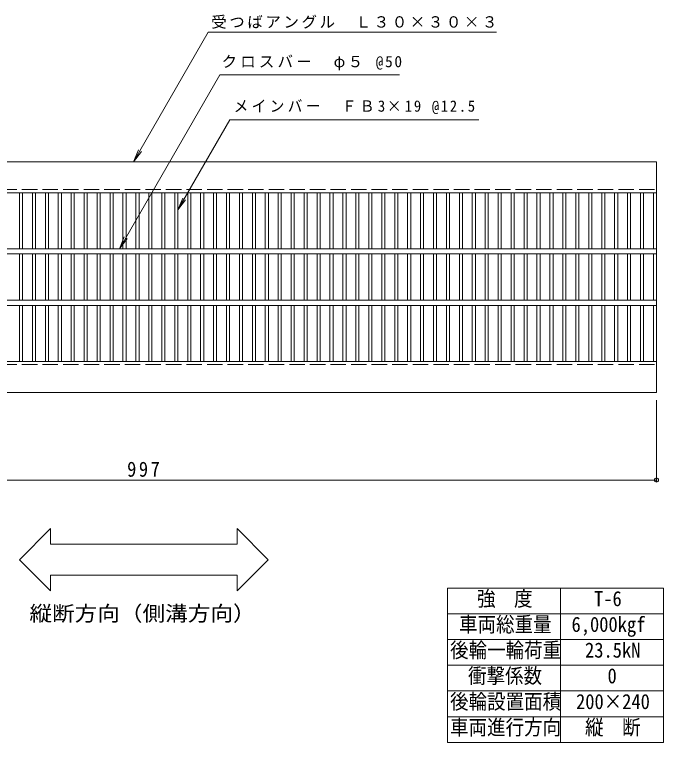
# Model space of a CAD drawing. Units: millimetres, scale not verified. Extents: x -756 to 910, y -687 to 519.
# Drawn here: x -381 to 250, y -188 to 519 of the extents above; entities that cross this region are included whole.
import ezdxf
from ezdxf.enums import TextEntityAlignment as Align

# ---------------------------------------------------------------- set-up
doc = ezdxf.new("R2010")
doc.units = ezdxf.units.MM
doc.header["$LTSCALE"] = 5
doc.header["$PDMODE"] = 32
doc.header["$PDSIZE"] = 4
doc.linetypes.add('DASHED3', pattern=[4, 3, -1])
for name, color, linetype, lineweight in [('A-1_ピット', 2, 'Continuous', 9), ('A-2_蓋', 3, 'Continuous', 9), ('A-4_寸法', 7, 'Continuous', 9), ('A-5_仕様文', 7, 'Continuous', 9), ('F-5_F-5ﾚｲﾔ', 7, 'Continuous', 9)]:
    doc.layers.add(name, color=color, linetype=linetype, lineweight=lineweight)
doc.styles.add('ＭＳ ゴシック', font='')
doc.styles.get('ＭＳ ゴシック').set_extended_font_data('MS Gothic')

msp = doc.modelspace()

# ---------------------------------------------------------------- linework, layer by layer
at = {"layer": 'A-1_ピット'}
for p, q in [((-753.757, 375.959), (243.243, 375.959)), ((243.243, 375.959), (243.243, 345.959)), ((-753.757, 345.959), (243.243, 345.959)), ((243.243, 181.959), (243.243, 151.959)), ((-753.757, 151.959), (243.243, 151.959))]:
    msp.add_line(p, q, dxfattribs=at)
at = {"layer": 'A-1_ピット', "linetype": 'DASHED3'}
for p, q in [((-753.757, 348.959), (243.243, 348.959)), ((-753.757, 178.959), (243.243, 178.959))]:
    msp.add_line(p, q, dxfattribs=at)
at = {"layer": 'A-1_ピット'}
msp.add_lwpolyline([(-753.757, 151.959), (-753.757, 181.959), (243.243, 181.959)], dxfattribs=at)
at = {"layer": 'A-2_蓋'}
for p, q in [((-376.177, 345.959), (-376.177, 291.459)), ((-373.176, 345.959), (-373.176, 291.459)), ((-363.597, 345.959), (-363.597, 291.459)), ((-360.597, 345.959), (-360.597, 291.459)), ((-351.017, 345.959), (-351.017, 291.459)), ((-348.017, 345.959), (-348.017, 291.459)), ((-338.437, 345.959), (-338.437, 291.459)), ((-335.437, 345.959), (-335.437, 291.459)), ((-325.857, 345.959), (-325.857, 291.459)), ((-322.857, 345.959), (-322.857, 291.459)), ((-313.277, 345.959), (-313.277, 291.459)), ((-310.277, 345.959), (-310.277, 291.459)), ((-300.697, 345.959), (-300.697, 291.459)), ((-297.697, 345.959), (-297.697, 291.459)), ((-288.117, 345.959), (-288.117, 291.459)), ((-285.117, 345.959), (-285.117, 291.459)), ((-275.536, 345.959), (-275.536, 291.459)), ((-272.536, 345.959), (-272.536, 291.459)), ((-262.957, 345.959), (-262.957, 291.459)), ((-259.956, 345.959), (-259.956, 291.459)), ((-250.377, 345.959), (-250.377, 291.459)), ((-247.377, 345.959), (-247.377, 291.459)), ((-237.797, 345.959), (-237.797, 291.459)), ((-234.797, 345.959), (-234.797, 291.459)), ((-225.217, 345.959), (-225.217, 291.459)), ((-222.217, 345.959), (-222.217, 291.459)), ((-212.637, 345.959), (-212.637, 291.459)), ((-209.637, 345.959), (-209.637, 291.459)), ((-200.057, 345.959), (-200.057, 291.459)), ((-197.057, 345.959), (-197.057, 291.459)), ((-187.477, 345.959), (-187.477, 291.459)), ((-184.476, 345.959), (-184.476, 291.459)), ((-174.896, 345.959), (-174.896, 291.459)), ((-171.896, 345.959), (-171.896, 291.459)), ((-162.316, 345.959), (-162.316, 291.459)), ((-159.316, 345.959), (-159.316, 291.459)), ((-149.737, 345.959), (-149.737, 291.459)), ((-146.736, 345.959), (-146.736, 291.459)), ((-137.157, 345.959), (-137.157, 291.459)), ((-134.156, 345.959), (-134.156, 291.459)), ((-124.577, 345.959), (-124.577, 291.459)), ((-121.577, 345.959), (-121.577, 291.459)), ((-111.997, 345.959), (-111.997, 291.459)), ((-108.996, 345.959), (-108.996, 291.459)), ((-99.416, 345.959), (-99.416, 291.459)), ((-96.417, 345.959), (-96.417, 291.459)), ((-86.836, 345.959), (-86.836, 291.459)), ((-83.837, 345.959), (-83.837, 291.459)), ((-74.256, 345.959), (-74.256, 291.459)), ((-71.256, 345.959), (-71.256, 291.459)), ((-61.676, 345.959), (-61.676, 291.459)), ((-58.676, 345.959), (-58.676, 291.459)), ((-49.097, 345.959), (-49.097, 291.459)), ((-46.096, 345.959), (-46.096, 291.459)), ((-36.516, 345.959), (-36.516, 291.459)), ((-33.516, 345.959), (-33.516, 291.459)), ((-23.937, 345.959), (-23.937, 291.459)), ((-20.936, 345.959), (-20.936, 291.459)), ((-11.357, 345.959), (-11.357, 291.459)), ((-8.357, 345.959), (-8.357, 291.459)), ((1.223, 345.959), (1.223, 291.459)), ((4.223, 345.959), (4.223, 291.459)), ((13.803, 345.959), (13.803, 291.459)), ((16.803, 345.959), (16.803, 291.459)), ((26.383, 345.959), (26.383, 291.459)), ((29.383, 345.959), (29.383, 291.459)), ((38.964, 345.959), (38.964, 291.459)), ((41.964, 345.959), (41.964, 291.459)), ((51.544, 345.959), (51.544, 291.459)), ((54.544, 345.959), (54.544, 291.459)), ((64.124, 345.959), (64.124, 291.459)), ((67.124, 345.959), (67.124, 291.459)), ((76.703, 345.959), (76.703, 291.459)), ((79.704, 345.959), (79.704, 291.459)), ((89.284, 345.959), (89.284, 291.459)), ((92.284, 345.959), (92.284, 291.459)), ((101.863, 345.959), (101.863, 291.459)), ((104.864, 345.959), (104.864, 291.459)), ((114.444, 345.959), (114.444, 291.459)), ((117.443, 345.959), (117.443, 291.459)), ((127.023, 345.959), (127.023, 291.459)), ((130.023, 345.959), (130.023, 291.459)), ((139.603, 345.959), (139.603, 291.459)), ((142.603, 345.959), (142.603, 291.459)), ((152.183, 345.959), (152.183, 291.459)), ((155.183, 345.959), (155.183, 291.459)), ((164.764, 345.959), (164.764, 291.459)), ((167.764, 345.959), (167.764, 291.459)), ((177.344, 345.959), (177.344, 291.459)), ((180.344, 345.959), (180.344, 291.459)), ((189.924, 345.959), (189.924, 291.459)), ((192.924, 345.959), (192.924, 291.459)), ((202.504, 345.959), (202.504, 291.459)), ((205.504, 345.959), (205.504, 291.459)), ((215.083, 345.959), (215.083, 291.459)), ((218.084, 345.959), (218.084, 291.459)), ((227.664, 345.959), (227.664, 291.459)), ((230.664, 345.959), (230.664, 291.459)), ((240.244, 345.959), (240.244, 291.459)), ((243.243, 345.959), (243.243, 181.959)), ((-753.757, 291.459), (243.243, 291.459)), ((-753.757, 286.46), (243.243, 286.46)), ((-376.177, 286.46), (-376.177, 241.459)), ((-373.176, 286.46), (-373.176, 241.459)), ((-363.597, 286.46), (-363.597, 241.459)), ((-360.597, 286.46), (-360.597, 241.459)), ((-351.017, 286.46), (-351.017, 241.459)), ((-348.017, 286.46), (-348.017, 241.459)), ((-338.437, 286.46), (-338.437, 241.459)), ((-335.437, 286.46), (-335.437, 241.459)), ((-325.857, 286.46), (-325.857, 241.459)), ((-322.857, 286.46), (-322.857, 241.459)), ((-313.277, 286.46), (-313.277, 241.459)), ((-310.277, 286.46), (-310.277, 241.459)), ((-300.697, 286.46), (-300.697, 241.459)), ((-297.697, 286.46), (-297.697, 241.459)), ((-288.117, 286.46), (-288.117, 241.459)), ((-285.117, 286.46), (-285.117, 241.459)), ((-275.536, 286.46), (-275.536, 241.459)), ((-272.536, 286.46), (-272.536, 241.459)), ((-262.957, 286.46), (-262.957, 241.459)), ((-259.956, 286.46), (-259.956, 241.459)), ((-250.377, 286.46), (-250.377, 241.459)), ((-247.377, 286.46), (-247.377, 241.459)), ((-237.797, 286.46), (-237.797, 241.459)), ((-234.797, 286.46), (-234.797, 241.459)), ((-225.217, 286.46), (-225.217, 241.459)), ((-222.217, 286.46), (-222.217, 241.459)), ((-212.637, 286.46), (-212.637, 241.459)), ((-209.637, 286.46), (-209.637, 241.459)), ((-200.057, 286.46), (-200.057, 241.459)), ((-197.057, 286.46), (-197.057, 241.459)), ((-187.477, 286.46), (-187.477, 241.459)), ((-184.476, 286.46), (-184.476, 241.459)), ((-174.896, 286.46), (-174.896, 241.459)), ((-171.896, 286.46), (-171.896, 241.459)), ((-162.316, 286.46), (-162.316, 241.459)), ((-159.316, 286.46), (-159.316, 241.459)), ((-149.737, 286.46), (-149.737, 241.459)), ((-146.736, 286.46), (-146.736, 241.459)), ((-137.157, 286.46), (-137.157, 241.459)), ((-134.156, 286.46), (-134.156, 241.459)), ((-124.577, 286.46), (-124.577, 241.459)), ((-121.577, 286.46), (-121.577, 241.459)), ((-111.997, 286.46), (-111.997, 241.459)), ((-108.996, 286.46), (-108.996, 241.459)), ((-99.416, 286.46), (-99.416, 241.459)), ((-96.417, 286.46), (-96.417, 241.459)), ((-86.836, 286.46), (-86.836, 241.459)), ((-83.837, 286.46), (-83.837, 241.459)), ((-74.256, 286.46), (-74.256, 241.459)), ((-71.256, 286.46), (-71.256, 241.459)), ((-61.676, 286.46), (-61.676, 241.459)), ((-58.676, 286.46), (-58.676, 241.459)), ((-49.097, 286.46), (-49.097, 241.459)), ((-46.096, 286.46), (-46.096, 241.459)), ((-36.516, 286.46), (-36.516, 241.459)), ((-33.516, 286.46), (-33.516, 241.459)), ((-23.937, 286.46), (-23.937, 241.459)), ((-20.936, 286.46), (-20.936, 241.459)), ((-11.357, 286.46), (-11.357, 241.459)), ((-8.357, 286.46), (-8.357, 241.459)), ((1.223, 286.46), (1.223, 241.459)), ((4.223, 286.46), (4.223, 241.459)), ((13.803, 286.46), (13.803, 241.459)), ((16.803, 286.46), (16.803, 241.459)), ((26.383, 286.46), (26.383, 241.459)), ((29.383, 286.46), (29.383, 241.459)), ((38.964, 286.46), (38.964, 241.459)), ((41.964, 286.46), (41.964, 241.459)), ((51.544, 286.46), (51.544, 241.459)), ((54.544, 286.46), (54.544, 241.459)), ((64.124, 286.46), (64.124, 241.459)), ((67.124, 286.46), (67.124, 241.459)), ((76.703, 286.46), (76.703, 241.459)), ((79.704, 286.46), (79.704, 241.459)), ((89.284, 286.46), (89.284, 241.459)), ((92.284, 286.46), (92.284, 241.459)), ((101.863, 286.46), (101.863, 241.459)), ((104.864, 286.46), (104.864, 241.459)), ((114.444, 286.46), (114.444, 241.459)), ((117.443, 286.46), (117.443, 241.459)), ((127.023, 286.46), (127.023, 241.459)), ((130.023, 286.46), (130.023, 241.459)), ((139.603, 286.46), (139.603, 241.459)), ((142.603, 286.46), (142.603, 241.459)), ((152.183, 286.46), (152.183, 241.459)), ((155.183, 286.46), (155.183, 241.459)), ((164.764, 286.46), (164.764, 241.459)), ((167.764, 286.46), (167.764, 241.459)), ((177.344, 286.46), (177.344, 241.459)), ((180.344, 286.46), (180.344, 241.459)), ((189.924, 286.46), (189.924, 241.459)), ((192.924, 286.46), (192.924, 241.459)), ((202.504, 286.46), (202.504, 241.459)), ((205.504, 286.46), (205.504, 241.459)), ((215.083, 286.46), (215.083, 241.459)), ((218.084, 286.46), (218.084, 241.459)), ((227.664, 286.46), (227.664, 241.459)), ((230.664, 286.46), (230.664, 241.459)), ((240.244, 286.46), (240.244, 241.459)), ((-753.757, 241.459), (243.243, 241.459)), ((-753.757, 236.459), (243.243, 236.459)), ((-376.177, 236.459), (-376.177, 181.959)), ((-373.176, 236.459), (-373.176, 181.959)), ((-363.597, 236.459), (-363.597, 181.959)), ((-360.597, 236.459), (-360.597, 181.959)), ((-351.017, 236.459), (-351.017, 181.959)), ((-348.017, 236.459), (-348.017, 181.959)), ((-338.437, 236.459), (-338.437, 181.959)), ((-335.437, 236.459), (-335.437, 181.959)), ((-325.857, 236.459), (-325.857, 181.959)), ((-322.857, 236.459), (-322.857, 181.959)), ((-313.277, 236.459), (-313.277, 181.959)), ((-310.277, 236.459), (-310.277, 181.959)), ((-300.697, 236.459), (-300.697, 181.959)), ((-297.697, 236.459), (-297.697, 181.959)), ((-288.117, 236.459), (-288.117, 181.959)), ((-285.117, 236.459), (-285.117, 181.959)), ((-275.536, 236.459), (-275.536, 181.959)), ((-272.536, 236.459), (-272.536, 181.959)), ((-262.957, 236.459), (-262.957, 181.959)), ((-259.956, 236.459), (-259.956, 181.959)), ((-250.377, 236.459), (-250.377, 181.959)), ((-247.377, 236.459), (-247.377, 181.959)), ((-237.797, 236.459), (-237.797, 181.959)), ((-234.797, 236.459), (-234.797, 181.959)), ((-225.217, 236.459), (-225.217, 181.959)), ((-222.217, 236.459), (-222.217, 181.959)), ((-212.637, 236.459), (-212.637, 181.959)), ((-209.637, 236.459), (-209.637, 181.959)), ((-200.057, 236.459), (-200.057, 181.959)), ((-197.057, 236.459), (-197.057, 181.959)), ((-187.477, 236.459), (-187.477, 181.959)), ((-184.476, 236.459), (-184.476, 181.959)), ((-174.896, 236.459), (-174.896, 181.959)), ((-171.896, 236.459), (-171.896, 181.959)), ((-162.316, 236.459), (-162.316, 181.959)), ((-159.316, 236.459), (-159.316, 181.959)), ((-149.737, 236.459), (-149.737, 181.959)), ((-146.736, 236.459), (-146.736, 181.959)), ((-137.157, 236.459), (-137.157, 181.959)), ((-134.156, 236.459), (-134.156, 181.959)), ((-124.577, 236.459), (-124.577, 181.959)), ((-121.577, 236.459), (-121.577, 181.959)), ((-111.997, 236.459), (-111.997, 181.959)), ((-108.996, 236.459), (-108.996, 181.959)), ((-99.416, 236.459), (-99.416, 181.959)), ((-96.417, 236.459), (-96.417, 181.959)), ((-86.836, 236.459), (-86.836, 181.959)), ((-83.837, 236.459), (-83.837, 181.959)), ((-74.256, 236.459), (-74.256, 181.959)), ((-71.256, 236.459), (-71.256, 181.959)), ((-61.676, 236.459), (-61.676, 181.959)), ((-58.676, 236.459), (-58.676, 181.959)), ((-49.097, 236.459), (-49.097, 181.959)), ((-46.096, 236.459), (-46.096, 181.959)), ((-36.516, 236.459), (-36.516, 181.959)), ((-33.516, 236.459), (-33.516, 181.959)), ((-23.937, 236.459), (-23.937, 181.959)), ((-20.936, 236.459), (-20.936, 181.959)), ((-11.357, 236.459), (-11.357, 181.959)), ((-8.357, 236.459), (-8.357, 181.959)), ((1.223, 236.459), (1.223, 181.959)), ((4.223, 236.459), (4.223, 181.959)), ((13.803, 236.459), (13.803, 181.959)), ((16.803, 236.459), (16.803, 181.959)), ((26.383, 236.459), (26.383, 181.959)), ((29.383, 236.459), (29.383, 181.959)), ((38.964, 236.459), (38.964, 181.959)), ((41.964, 236.459), (41.964, 181.959)), ((51.544, 236.459), (51.544, 181.959)), ((54.544, 236.459), (54.544, 181.959)), ((64.124, 236.459), (64.124, 181.959)), ((67.124, 236.459), (67.124, 181.959)), ((76.703, 236.459), (76.703, 181.959)), ((79.704, 236.459), (79.704, 181.959)), ((89.284, 236.459), (89.284, 181.959)), ((92.284, 236.459), (92.284, 181.959)), ((101.863, 236.459), (101.863, 181.959)), ((104.864, 236.459), (104.864, 181.959)), ((114.444, 236.459), (114.444, 181.959)), ((117.443, 236.459), (117.443, 181.959)), ((127.023, 236.459), (127.023, 181.959)), ((130.023, 236.459), (130.023, 181.959)), ((139.603, 236.459), (139.603, 181.959)), ((142.603, 236.459), (142.603, 181.959)), ((152.183, 236.459), (152.183, 181.959)), ((155.183, 236.459), (155.183, 181.959)), ((164.764, 236.459), (164.764, 181.959)), ((167.764, 236.459), (167.764, 181.959)), ((177.344, 236.459), (177.344, 181.959)), ((180.344, 236.459), (180.344, 181.959)), ((189.924, 236.459), (189.924, 181.959)), ((192.924, 236.459), (192.924, 181.959)), ((202.504, 236.459), (202.504, 181.959)), ((205.504, 236.459), (205.504, 181.959)), ((215.083, 236.459), (215.083, 181.959)), ((218.084, 236.459), (218.084, 181.959)), ((227.664, 236.459), (227.664, 181.959)), ((230.664, 236.459), (230.664, 181.959)), ((240.244, 236.459), (240.244, 181.959))]:
    msp.add_line(p, q, dxfattribs=at)
at = {"layer": 'A-4_寸法'}
for p, q in [((243.243, 144.459), (243.243, 65.324)), ((-753.757, 66.824), (243.243, 66.824))]:
    msp.add_line(p, q, dxfattribs=at)
msp.add_point((243.243, 66.824), dxfattribs=at)
at = {"layer": 'A-5_仕様文'}
for p, q in [((-192.584, 501.802), (-265.239, 375.959)), ((-192.584, 501.802), (87.8, 501.802)), ((-181.43, 460.499), (-279.025, 291.459)), ((-181.43, 460.499), (-6.798, 460.499)), ((-171.696, 416.736), (-222.217, 329.232)), ((-171.696, 416.736), (70.396, 416.736)), ((-265.239, 375.959), (-260.455, 387.508)), ((-265.239, 375.959), (-257.629, 385.876)), ((-222.217, 329.232), (-217.433, 340.781)), ((-222.217, 329.232), (-214.607, 339.149)), ((-279.025, 291.459), (-274.241, 303.008)), ((-279.025, 291.459), (-271.415, 301.376)), ((-345.895, 19.762), (-376.201, -10.544)), ((-345.895, 19.762), (-345.895, 4.456)), ((-164.619, 19.762), (-134.313, -10.544)), ((-164.619, 19.762), (-164.619, 4.456)), ((-345.895, 4.456), (-164.619, 4.456)), ((-376.201, -10.544), (-345.895, -40.85)), ((-134.313, -10.544), (-164.619, -40.85)), ((-345.895, -25.544), (-345.895, -40.85)), ((-345.895, -25.544), (-164.619, -25.544)), ((-164.619, -25.544), (-164.619, -40.85))]:
    msp.add_line(p, q, dxfattribs=at)
at = {"layer": 'F-5_F-5ﾚｲﾔ', "color": 2}
for p, q in [((40, -38.116), (40, -188.116)), ((40, -38.116), (250, -38.116)), ((150, -38.116), (150, -188.116)), ((250, -38.116), (250, -188.116)), ((40, -63.116), (250, -63.116)), ((40, -88.116), (250, -88.116)), ((40, -113.116), (250, -113.116)), ((40, -138.116), (250, -138.116)), ((40, -163.116), (250, -163.116)), ((40, -188.116), (250, -188.116))]:
    msp.add_line(p, q, dxfattribs=at)

# ---------------------------------------------------------------- texts
at = {"layer": 'A-4_寸法', "color": 2, "insert": (-271.507, 69.824), "char_height": 14.66, "attachment_point": 7, "style": 'ＭＳ ゴシック'}
msp.add_mtext('\\T1.27;\\W0.9;997', dxfattribs=at)
at = {"layer": 'A-5_仕様文', "color": 2, "style": 'ＭＳ ゴシック', "width": 1.1}
msp.add_text('縦断方向（側溝方向）', height=14.66, dxfattribs=at).set_placement((-366.507, -74.505), align=Align.BOTTOM_LEFT)
at = {"layer": 'A-5_仕様文', "char_height": 11, "attachment_point": 7, "style": 'ＭＳ ゴシック'}
for s, insert in [('\\T1.17;受つばアングル\u3000Ｌ３０×３０×３', (-189.7, 505.253)), ('\\T1.21;クロスバー\u3000φ５\\~@50', (-179.661, 464.93)), ('\\T1.23;\\W0.95;メインバー\u3000ＦＢ3×19\\~@12.5', (-167.943, 422.291))]:
    msp.add_mtext(s, dxfattribs=dict(at, insert=insert))
at = {"layer": 'F-5_F-5ﾚｲﾔ', "style": 'ＭＳ ゴシック', "width": 0.9}
for s, p in [('強\u3000度', (68.75, -60.116)), ('T-6', (182.5, -60.116)), ('車両総重量', (51.25, -85.116)), ('6,000kgf', (160.625, -85.116)), ('後輪一輪荷重', (42.5, -110.116)), ('23.5kN', (173.75, -110.116)), ('衝撃係数', (60, -135.116)), ('0', (195.625, -135.116)), ('後輪設置面積', (42.5, -160.116)), ('200×240', (165, -160.116)), ('車両進行方向', (42.5, -185.116)), ('縦\u3000断', (173.75, -185.116))]:
    msp.add_text(s, height=14.66, dxfattribs=at).set_placement(p, align=Align.BOTTOM_LEFT)

doc.saveas('drawing.dxf')
